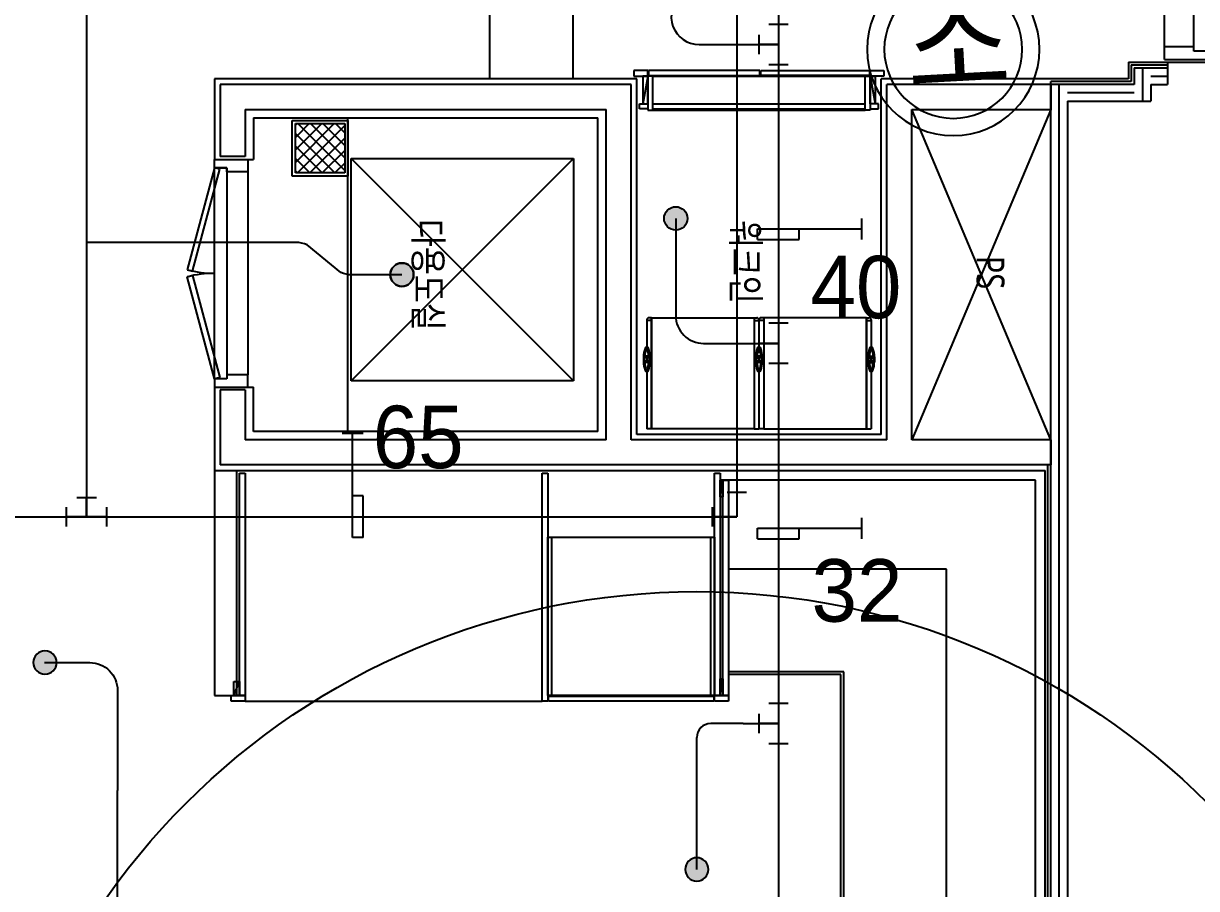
# Model space of a CAD drawing. Header units: millimetres. Extents: x 238075 to 303070, y -258150 to -205841.
# Drawn here: x 248345 to 252568, y -235596 to -232482 of the extents above; entities that cross this region are included whole.
import ezdxf
from ezdxf.enums import TextEntityAlignment as Align

# ---------------------------------------------------------------- set-up
doc = ezdxf.new("R2010")
doc.units = ezdxf.units.MM
doc.header["$LTSCALE"] = 200
for name, color, linetype in [('-소화(SP가지관)', 3, 'Continuous'), ('-소화(SP헤드하향)', 2, 'Continuous'), ('L1', 1, 'Continuous'), ('L2', 2, 'Continuous'), ('L4', 4, 'Continuous'), ('SP 배관  변경', 6, 'Continuous'), ('SP 후렉시블', 7, 'Continuous'), ('TEX', 3, 'Continuous'), ('소화기1.5', 7, 'Continuous'), ('아파트', 253, 'Continuous'), ('헤드반경1', 1, 'Continuous')]:
    doc.layers.add(name, color=color, linetype=linetype)
doc.styles.add('GHS1', font='Gulim.ttf')
doc.styles.add('돋움', font='Dotum.ttf')
doc.styles.add('맑은고딕', font='malgun.ttf', dxfattribs={"width": 0.8})
doc.linetypes.add('BATTING', pattern='A,0.0001,-0.1,[134,ltypeshp.shx,S=0.1,R=0,X=-0.1,Y=0],-0.2,[134,ltypeshp.shx,S=0.1,R=180,X=0.1,Y=0],-0.1', length=0.4001)

# ---------------------------------------------------------------- blocks, each defined once
blk = doc.blocks.new('A$C6D054328')
at = {"layer": 'L1', "color": 1}
blk.add_circle((0, 0), 155.2, dxfattribs=at)
at = {"layer": 'L2'}
blk.add_circle((0, 0), 124.2, dxfattribs=at)
at = {"layer": 'TEX', "style": 'GHS1'}
blk.add_text('소', height=150, dxfattribs=at).set_placement((-103, -65.7))
blk = doc.blocks.new('A$C39172136')
at = {"layer": '-소화(SP헤드하향)'}
blk.add_hatch(color=0, dxfattribs=at).paths.add_polyline_path([(0, -42, -1), (0, 42, -1)])
at = {"layer": '-소화(SP헤드하향)', "color": 0}
blk.add_circle((0, 0), 42, dxfattribs=at)
blk = doc.blocks.new('A$C4E9C0D0D')
at = {"layer": '-소화(SP헤드하향)'}
blk.add_hatch(color=0, dxfattribs=at).paths.add_polyline_path([(2642, 2600, -1), (2558, 2600, -1)])
at = {"layer": '-소화(SP헤드하향)', "color": 0}
blk.add_circle((2600, 2600, 0), 42, dxfattribs=at)
blk = doc.blocks.new('A$C78BA73EA')
for p, q in [((0.5, 5), (0.5, 0)), ((1, 5), (0.5, 5)), ((1, 5), (1, 3)), ((1, 3), (0.5, 3)), ((1, 0), (0, 0))]:
    blk.add_line(p, q)
blk = doc.blocks.new('A$C1978247E')
at = {"color": 0}
for p, q in [((-45.1, 90), (45.1, 90)), ((0, 0), (0, 90)), ((-93.8, -45.1), (-93.8, 45.1)), ((93.8, 0), (-93.8, 0)), ((93.8, -45.1), (93.8, 45.1))]:
    blk.add_line(p, q, dxfattribs=at)
blk = doc.blocks.new('A$C221D5E5E')
at = {"layer": '헤드반경1'}
blk.add_circle((0, 0), 2600, dxfattribs=at)
blk = doc.blocks.new('A$C476E3A35')
at = {"color": 0}
for p, q in [((112.5, 0), (0, 0)), ((0, 0), (0, -113.2)), ((112.5, 45.1), (112.5, -45.1)), ((-45.1, -113.2), (45.1, -113.2))]:
    blk.add_line(p, q, dxfattribs=at)

msp = doc.modelspace()

# ---------------------------------------------------------------- linework, layer by layer
at = {"layer": '-소화(SP가지관)', "color": 2, "ltscale": 0.25}
for p, q in [((250912.6, -231191.2, 54985.4), (250912.6, -234257.7, 54985.4)), ((251062.6, -232391.2, 54985.4), (251062.6, -236699.5, 54985.4)), ((248222.6, -234257.7, 54985.4), (250912.6, -234257.7, 54985.4))]:
    msp.add_line(p, q, dxfattribs=at)
at = {"layer": '-소화(SP가지관)', "color": 6}
for p, q in [((248572.6, -231236.3, 54985.4), (248572.6, -234257.7, 54985.4)), ((250936.4, -233633.7, 54985.4), (251062.6, -233633.7, 54985.4)), ((250935.7, -235002.4, 54985.4), (251062.6, -235002.4, 54985.4))]:
    msp.add_line(p, q, dxfattribs=at)
at = {"layer": '-소화(SP가지관)', "ltscale": 2}
for p, q in [((249095.5, -233270.3, 54985.4), (248572.6, -233270.3, 54985.4)), ((248683.7, -237649.3, 54985.4), (248683.7, -235243.1, 54985.4))]:
    msp.add_line(p, q, dxfattribs=at)
for p, q in [((250935.7, -235002.4, 54985.4), (250818.8, -235002.4, 54985.4)), ((250768.8, -235527.4, 54985.4), (250768.8, -235052.4, 54985.4))]:
    msp.add_line(p, q)
msp.add_arc((250818.8, -235052.4, 54985.4), 50, 90, 180)
at = {"layer": 'L4'}
for p, q in [((250022.6, -231451.2), (250022.6, -232681.2)), ((250322.6, -231451.2), (250322.6, -232681.2)), ((252452.6, -232566.2), (252452.6, -231596.2)), ((252557.6, -232566.2), (252557.6, -231596.2)), ((252557.6, -232566.2), (252452.6, -232566.2)), ((252452.6, -232611.2), (252452.6, -232566.2)), ((252557.6, -232581.2), (252557.6, -232566.2)), ((252452.6, -232611.2), (252602.6, -232611.2)), ((252602.6, -232581.2), (252557.6, -232581.2)), ((250592.6, -232651.2), (250542.6, -232651.2)), ((250542.6, -232651.2), (250542.6, -232671.2)), ((250592.6, -232671.2), (250592.6, -232651.2)), ((250995.6, -232651.2), (250594.7, -232651.2)), ((250594.7, -232651.2), (250594.7, -232669.2)), ((250995.6, -232669.2), (250995.6, -232651.2)), ((250997.6, -232671.2), (250997.6, -232651.2)), ((250999.6, -232669.2), (250999.6, -232651.2)), ((250999.6, -232651.2), (251390.6, -232651.2)), ((251390.6, -232651.2), (251390.6, -232669.2)), ((251392.6, -232651.2), (251442.6, -232651.2)), ((251392.6, -232671.2), (251392.6, -232651.2)), ((251442.6, -232651.2), (251442.6, -232671.2)), ((252322.6, -232621.2), (252462.6, -232621.2)), ((252322.6, -232621.2), (252322.6, -232681.2)), ((252332.6, -232631.2), (252462.6, -232631.2)), ((252332.6, -232631.2), (252332.6, -232691.2)), ((252342.6, -232641.2), (252462.6, -232641.2)), ((252342.6, -232641.2), (252342.6, -232701.2)), ((252372.6, -232641.2), (252372.6, -232761.2)), ((252462.6, -232621.2, 54985.4), (252602.6, -232621.2, 54985.4)), ((252462.6, -232621.2, 54985.4), (252462.6, -232701.2, 54985.4)), ((250552.6, -232681.2), (249032.6, -232681.2)), ((249032.6, -232681.2), (249032.6, -232971.2)), ((249052.6, -232701.2), (249052.6, -232961.2)), ((250532.6, -232701.2), (249052.6, -232701.2)), ((250532.6, -233981.2), (250532.6, -232701.2)), ((250542.6, -232671.2), (250592.6, -232671.2)), ((250552.6, -233961.2), (250552.6, -232681.2)), ((250592.6, -232671.2), (250574.6, -232771.2)), ((250592.6, -232671.2), (250574.6, -232671.2)), ((250574.6, -232671.2), (250574.6, -232771.2)), ((250610.6, -232671.2), (250592.6, -232671.2)), ((250592.6, -232671.2), (250592.6, -232794.2)), ((250592.6, -232771.2), (250592.6, -232671.2)), ((250594.7, -232669.2), (250995.6, -232669.2)), ((250610.6, -232671.2), (251374.6, -232671.2)), ((250610.6, -232794.2), (250610.6, -232671.2)), ((251390.6, -232669.2), (250999.6, -232669.2)), ((251374.6, -232671.2), (251392.6, -232671.2)), ((251374.6, -232794.2), (251374.6, -232671.2)), ((251392.6, -232671.2), (251410.6, -232771.2)), ((251392.6, -232671.2), (251392.6, -232794.2)), ((251392.6, -232671.2), (251410.6, -232671.2)), ((251392.6, -232771.2), (251392.6, -232671.2)), ((251442.6, -232671.2), (251392.6, -232671.2)), ((251410.6, -232671.2), (251410.6, -232771.2)), ((252322.6, -232681.2), (251432.6, -232681.2)), ((251432.6, -233961.2), (251432.6, -232681.2)), ((252042.6, -232701.2), (251452.6, -232701.2)), ((251452.6, -233981.2), (251452.6, -232701.2)), ((252332.6, -232691.2), (252042.6, -232691.2)), ((252042.6, -232701.2), (252042.6, -232691.2)), ((252042.6, -238466.2), (252042.6, -232701.2)), ((252042.6, -232701.2), (252042.6, -232791.2)), ((252342.6, -232701.2), (252042.6, -232701.2)), ((252072.6, -238466.2), (252072.6, -232701.2)), ((252402.6, -232671.2), (252462.6, -232671.2)), ((252402.6, -232701.2, 54985.4), (252462.6, -232701.2, 54985.4)), ((252402.6, -232701.2, 54985.4), (252402.6, -232761.2, 54985.4)), ((252342.6, -232731.2), (252102.6, -232731.2)), ((250562.6, -232789.2), (250562.6, -232771.2)), ((250562.6, -232771.2), (250592.6, -232771.2)), ((250574.6, -232771.2), (250592.6, -232771.2)), ((250592.6, -232771.2), (250592.6, -232789.2)), ((250610.6, -232771.2), (251374.6, -232771.2)), ((251422.6, -232771.2), (251392.6, -232771.2)), ((251392.6, -232771.2), (251392.6, -232789.2)), ((251410.6, -232771.2), (251392.6, -232771.2)), ((251422.6, -232789.2), (251422.6, -232771.2)), ((252102.6, -232761.2, 54985.4), (252102.6, -238471.2, 54985.4)), ((252102.6, -232761.2, 54985.4), (252402.6, -232761.2, 54985.4)), ((249142.6, -232791.2), (250442.6, -232791.2)), ((249142.6, -232791.2), (249142.6, -232961.2)), ((249172.6, -232821.2), (250412.6, -232821.2)), ((249172.6, -232821.2), (249172.6, -232971.2)), ((249512.6, -233951.2), (249512.6, -232821.2)), ((250412.6, -233951.2), (250412.6, -232821.2)), ((250442.6, -233981.2), (250442.6, -232791.2)), ((250592.6, -232789.2), (250562.6, -232789.2)), ((250592.6, -232794.2), (250610.6, -232794.2)), ((250610.6, -232789.2), (251374.6, -232789.2)), ((250610.6, -232794.2), (251374.6, -232794.2)), ((251392.6, -232794.2), (251374.6, -232794.2)), ((251392.6, -232789.2), (251422.6, -232789.2)), ((251542.6, -232791.2), (252042.6, -232791.2)), ((252042.6, -233981.2), (251542.6, -232791.2)), ((252042.6, -232791.2), (251542.6, -233981.2)), ((251542.6, -233981.2), (251542.6, -232791.2)), ((249312.6, -233031.2), (249312.6, -232831.2)), ((249312.6, -232831.2), (249512.6, -232831.2)), ((249323.9, -233020), (249323.9, -232842.5)), ((249323.9, -232842.5), (249501.4, -232842.5)), ((249463.7, -232842.5), (249323.9, -232982.2)), ((249418.8, -232842.5), (249323.9, -232937.3)), ((249373.9, -232842.5), (249323.9, -232892.4)), ((249329, -232842.5), (249323.9, -232847.5)), ((249501.4, -232849.6), (249331.1, -233020)), ((249333.2, -232842.5), (249501.4, -233010.7)), ((249378.1, -232842.5), (249501.4, -232965.8)), ((249423, -232842.5), (249501.4, -232920.9)), ((249467.9, -232842.5), (249501.4, -232876)), ((249501.4, -232842.5), (249501.4, -233020)), ((249512.6, -232831.2), (249512.6, -233031.2)), ((249323.9, -232878.1), (249465.7, -233020)), ((249501.4, -232894.5), (249376, -233020)), ((249323.9, -232923), (249420.8, -233020)), ((249501.4, -232939.4), (249420.9, -233020)), ((249032.6, -233001.2), (249032.6, -232971.2)), ((249032.6, -232971.2), (249152.6, -232971.2)), ((249142.6, -232961.2), (249052.6, -232961.2)), ((249152.6, -232971.2), (249172.6, -232971.2)), ((249152.6, -232971.2), (249152.6, -233016.2)), ((249323.9, -232967.9), (249375.9, -233020)), ((249501.4, -232984.4), (249465.8, -233020)), ((249524.8, -232968.1, 0), (250324.8, -233768.1, 0)), ((250324.8, -232968.1, 0), (249524.8, -233768.1, 0)), ((249524.8, -233768.1, 0), (249524.8, -232968.1, 0)), ((249524.8, -232968.1, 0), (250324.8, -232968.1, 0)), ((250324.8, -232968.1, 0), (250324.8, -233768.1, 0)), ((249032.6, -233001.2), (248934.3, -233368.3)), ((248953.6, -233373.5), (249052, -233006.4)), ((249052, -233006.4), (249032.6, -233001.2)), ((249077.6, -233001.2), (249032.6, -233001.2)), ((249032.6, -233761.2), (249032.6, -233001.2)), ((249032.6, -233001.2), (249077.6, -233001.2)), ((249077.6, -233016.2), (249077.6, -233001.2)), ((249077.6, -233001.2), (249077.6, -233761.2)), ((249152.6, -233016.2), (249077.6, -233016.2)), ((249152.6, -233016.2), (249152.6, -233746.2)), ((249512.6, -233031.2), (249312.6, -233031.2)), ((249323.9, -233012.8), (249331, -233020)), ((249501.4, -233020), (249323.9, -233020)), ((248934.3, -233368.3), (248953.6, -233373.5)), ((248934.3, -233394.2), (248953.6, -233389)), ((249032.6, -233761.2), (248934.3, -233394.2)), ((248953.6, -233389), (249052, -233756)), ((250605.6, -233541.2), (250596.6, -233541.2)), ((250605.6, -233941.2), (250605.6, -233541.2)), ((250605.6, -233541.2), (250975.6, -233541.2)), ((250605.6, -233541.2), (250605.6, -233941.2)), ((250975.6, -233541.2), (250975.6, -233941.2)), ((250975.6, -233541.2), (250984.6, -233541.2)), ((250975.6, -233541.2), (250975.6, -233941.2)), ((251009.6, -233541.2), (251000.6, -233541.2)), ((251009.6, -233541.2), (251009.6, -233941.2)), ((251379.6, -233541.2), (251009.6, -233541.2)), ((251009.6, -233541.2), (251009.6, -233941.2)), ((251379.6, -233541.2), (251388.6, -233541.2)), ((251379.6, -233541.2), (251379.6, -233941.2)), ((251379.6, -233941.2), (251379.6, -233541.2)), ((250588.6, -233549.2), (250588.6, -233649.2)), ((250605.6, -233551.2), (250588.6, -233551.2)), ((250975.6, -233551.2), (250992.6, -233551.2)), ((250992.6, -233549.2), (250992.6, -233649.2)), ((250992.6, -233549.2), (250992.6, -233649.2)), ((251009.6, -233551.2), (250992.6, -233551.2)), ((251379.6, -233551.2), (251396.6, -233551.2)), ((251396.6, -233549.2), (251396.6, -233649.2)), ((250588.6, -233647.7), (250588.6, -233651.2)), ((250992.6, -233647.7), (250992.6, -233651.2)), ((251396.7, -233647.7), (251396.7, -233651.2)), ((250577.1, -233682), (250577.1, -233700.4)), ((250578.6, -233682), (250578.6, -233700.4)), ((250580.6, -233682), (250582.1, -233682)), ((250580.6, -233700.4), (250582.1, -233700.4)), ((250595.4, -233680), (250581.8, -233680)), ((250595.4, -233702.4), (250581.8, -233702.4)), ((250582.1, -233685.7), (250582.1, -233682)), ((250584.1, -233685.7), (250582.1, -233685.7)), ((250584.1, -233696.7), (250582.1, -233696.7)), ((250582.1, -233696.7), (250582.1, -233700.4)), ((250587.6, -233682), (250584.1, -233682)), ((250587.6, -233700.4), (250584.1, -233700.4)), ((250587.1, -233684.5), (250587.6, -233684.5)), ((250587.1, -233685.7), (250587.1, -233684.5)), ((250587.1, -233684.5), (250587.6, -233684.5)), ((250587.1, -233685.7), (250587.1, -233684.5)), ((250587.1, -233685.7), (250587.6, -233685.7)), ((250587.1, -233685.7), (250587.6, -233685.7)), ((250587.1, -233696.7), (250587.6, -233696.7)), ((250587.1, -233696.7), (250587.1, -233697.9)), ((250587.1, -233696.7), (250587.6, -233696.7)), ((250587.1, -233696.7), (250587.1, -233697.9)), ((250587.1, -233697.9), (250587.6, -233697.9)), ((250587.1, -233697.9), (250587.6, -233697.9)), ((250587.6, -233684.5), (250587.6, -233682)), ((250587.6, -233684.5), (250587.6, -233682)), ((250587.6, -233685.7), (250587.6, -233696.7)), ((250589.6, -233691.2), (250587.6, -233691.2)), ((250587.6, -233697.9), (250587.6, -233700.4)), ((250587.6, -233697.9), (250587.6, -233700.4)), ((250593.1, -233681.9), (250589.6, -233681.9)), ((250589.6, -233684.5), (250589.6, -233681.9)), ((250590.1, -233684.5), (250589.6, -233684.5)), ((250590.1, -233684.5), (250589.6, -233684.5)), ((250590.1, -233685.7), (250589.6, -233685.7)), ((250590.1, -233685.7), (250589.6, -233685.7)), ((250589.6, -233685.7), (250589.6, -233696.7)), ((250590.1, -233696.7), (250589.6, -233696.7)), ((250590.1, -233696.7), (250589.6, -233696.7)), ((250590.1, -233697.9), (250589.6, -233697.9)), ((250589.6, -233697.9), (250589.6, -233700.4)), ((250590.1, -233697.9), (250589.6, -233697.9)), ((250593.1, -233700.4), (250589.6, -233700.4)), ((250590.1, -233685.7), (250590.1, -233684.5)), ((250590.1, -233685.7), (250590.1, -233684.5)), ((250590.1, -233696.7), (250590.1, -233697.9)), ((250590.1, -233696.7), (250590.1, -233697.9)), ((250595.1, -233685.7), (250593.1, -233685.7)), ((250595.1, -233696.7), (250593.1, -233696.7)), ((250595.1, -233685.7), (250595.1, -233682)), ((250595.1, -233682), (250596.6, -233682)), ((250596.6, -233682), (250595.1, -233682)), ((250595.1, -233696.7), (250595.1, -233700.4)), ((250595.1, -233700.4), (250596.6, -233700.4)), ((250596.6, -233700.4), (250595.1, -233700.4)), ((250598.6, -233682), (250598.6, -233700.4)), ((250600.1, -233682), (250600.1, -233700.4)), ((250981.1, -233682), (250981.1, -233700.4)), ((250982.6, -233682), (250982.6, -233700.4)), ((250984.6, -233682), (250986.1, -233682)), ((250984.6, -233700.4), (250986.1, -233700.4)), ((250999.4, -233680), (250985.8, -233680)), ((250999.4, -233702.4), (250985.8, -233702.4)), ((250986.1, -233685.7), (250986.1, -233682)), ((250988.1, -233685.7), (250986.1, -233685.7)), ((250988.1, -233696.7), (250986.1, -233696.7)), ((250986.1, -233696.7), (250986.1, -233700.4)), ((250991.6, -233682), (250988.1, -233682)), ((250991.6, -233700.4), (250988.1, -233700.4)), ((250991.1, -233684.5), (250991.6, -233684.5)), ((250991.1, -233685.7), (250991.1, -233684.5)), ((250991.1, -233684.5), (250991.6, -233684.5)), ((250991.1, -233685.7), (250991.1, -233684.5)), ((250991.1, -233685.7), (250991.6, -233685.7)), ((250991.1, -233685.7), (250991.6, -233685.7)), ((250991.1, -233696.7), (250991.6, -233696.7)), ((250991.1, -233696.7), (250991.1, -233697.9)), ((250991.1, -233696.7), (250991.6, -233696.7)), ((250991.1, -233696.7), (250991.1, -233697.9)), ((250991.1, -233697.9), (250991.6, -233697.9)), ((250991.1, -233697.9), (250991.6, -233697.9)), ((250991.6, -233684.5), (250991.6, -233682)), ((250991.6, -233684.5), (250991.6, -233682)), ((250991.6, -233685.7), (250991.6, -233696.7)), ((250993.6, -233691.2), (250991.6, -233691.2)), ((250991.6, -233697.9), (250991.6, -233700.4)), ((250991.6, -233697.9), (250991.6, -233700.4)), ((250997.1, -233681.9), (250993.6, -233681.9)), ((250993.6, -233684.5), (250993.6, -233681.9)), ((250994.1, -233684.5), (250993.6, -233684.5)), ((250994.1, -233684.5), (250993.6, -233684.5)), ((250994.1, -233685.7), (250993.6, -233685.7)), ((250994.1, -233685.7), (250993.6, -233685.7)), ((250993.6, -233685.7), (250993.6, -233696.7)), ((250994.1, -233696.7), (250993.6, -233696.7)), ((250994.1, -233696.7), (250993.6, -233696.7)), ((250994.1, -233697.9), (250993.6, -233697.9)), ((250993.6, -233697.9), (250993.6, -233700.4)), ((250994.1, -233697.9), (250993.6, -233697.9)), ((250997.1, -233700.4), (250993.6, -233700.4)), ((250994.1, -233685.7), (250994.1, -233684.5)), ((250994.1, -233685.7), (250994.1, -233684.5)), ((250994.1, -233696.7), (250994.1, -233697.9)), ((250994.1, -233696.7), (250994.1, -233697.9)), ((250999.1, -233685.7), (250997.1, -233685.7)), ((250999.1, -233696.7), (250997.1, -233696.7)), ((250999.1, -233685.7), (250999.1, -233682)), ((250999.1, -233682), (251000.6, -233682)), ((251000.6, -233682), (250999.1, -233682)), ((250999.1, -233696.7), (250999.1, -233700.4)), ((250999.1, -233700.4), (251000.6, -233700.4)), ((251000.6, -233700.4), (250999.1, -233700.4)), ((251002.6, -233682), (251002.6, -233700.4)), ((251004.1, -233682), (251004.1, -233700.4)), ((251385.1, -233682), (251385.1, -233700.4)), ((251386.6, -233682), (251386.6, -233700.4)), ((251390.1, -233682), (251388.6, -233682)), ((251388.6, -233682), (251390.1, -233682)), ((251390.1, -233700.4), (251388.6, -233700.4)), ((251388.6, -233700.4), (251390.1, -233700.4)), ((251389.8, -233680), (251403.4, -233680)), ((251389.8, -233702.4), (251403.4, -233702.4)), ((251390.1, -233685.7), (251390.1, -233682)), ((251390.1, -233685.7), (251392.1, -233685.7)), ((251390.1, -233696.7), (251390.1, -233700.4)), ((251390.1, -233696.7), (251392.1, -233696.7)), ((251392.1, -233681.9), (251395.6, -233681.9)), ((251392.1, -233700.4), (251395.6, -233700.4)), ((251395.1, -233685.7), (251395.1, -233684.5)), ((251395.1, -233684.5), (251395.6, -233684.5)), ((251395.1, -233685.7), (251395.1, -233684.5)), ((251395.1, -233684.5), (251395.6, -233684.5)), ((251395.1, -233685.7), (251395.6, -233685.7)), ((251395.1, -233685.7), (251395.6, -233685.7)), ((251395.1, -233696.7), (251395.1, -233697.9)), ((251395.1, -233696.7), (251395.6, -233696.7)), ((251395.1, -233696.7), (251395.1, -233697.9)), ((251395.1, -233696.7), (251395.6, -233696.7)), ((251395.1, -233697.9), (251395.6, -233697.9)), ((251395.1, -233697.9), (251395.6, -233697.9)), ((251395.6, -233684.5), (251395.6, -233681.9)), ((251395.6, -233685.7), (251395.6, -233696.7)), ((251395.6, -233691.2), (251397.6, -233691.2)), ((251395.6, -233697.9), (251395.6, -233700.4)), ((251397.6, -233684.5), (251397.6, -233682)), ((251397.6, -233682), (251401.1, -233682)), ((251397.6, -233684.5), (251397.6, -233682)), ((251398.1, -233684.5), (251397.6, -233684.5)), ((251398.1, -233684.5), (251397.6, -233684.5)), ((251398.1, -233685.7), (251397.6, -233685.7)), ((251398.1, -233685.7), (251397.6, -233685.7)), ((251397.6, -233685.7), (251397.6, -233696.7)), ((251398.1, -233696.7), (251397.6, -233696.7)), ((251398.1, -233696.7), (251397.6, -233696.7)), ((251398.1, -233697.9), (251397.6, -233697.9)), ((251397.6, -233697.9), (251397.6, -233700.4)), ((251398.1, -233697.9), (251397.6, -233697.9)), ((251397.6, -233697.9), (251397.6, -233700.4)), ((251397.6, -233700.4), (251401.1, -233700.4)), ((251398.1, -233685.7), (251398.1, -233684.5)), ((251398.1, -233685.7), (251398.1, -233684.5)), ((251398.1, -233696.7), (251398.1, -233697.9)), ((251398.1, -233696.7), (251398.1, -233697.9)), ((251401.1, -233685.7), (251403.1, -233685.7)), ((251401.1, -233696.7), (251403.1, -233696.7)), ((251404.6, -233682), (251403.1, -233682)), ((251403.1, -233685.7), (251403.1, -233682)), ((251403.1, -233696.7), (251403.1, -233700.4)), ((251404.6, -233700.4), (251403.1, -233700.4)), ((251406.6, -233682), (251406.6, -233700.4)), ((251408.1, -233682), (251408.1, -233700.4)), ((249052, -233756), (249032.6, -233761.2)), ((249152.6, -233746.2), (249077.6, -233746.2)), ((249077.6, -233746.2), (249077.6, -233761.2)), ((249152.6, -233791.2), (249152.6, -233746.2)), ((250588.6, -233731.2), (250588.6, -233734.7)), ((250588.6, -233733.2), (250588.6, -233941.2)), ((250992.6, -233731.2), (250992.6, -233734.7)), ((250992.6, -233733.2), (250992.6, -233941.2)), ((250992.6, -233733.2), (250992.6, -233941.2)), ((251396.6, -233731.2), (251396.6, -233734.7)), ((251396.6, -233733.2), (251396.6, -233941.2)), ((249032.6, -233761.2), (249032.6, -233791.2)), ((249077.6, -233761.2), (249032.6, -233761.2)), ((249077.6, -233761.2), (249032.6, -233761.2)), ((249032.6, -233791.2), (249032.6, -234091.2)), ((249032.6, -233791.2), (249152.6, -233791.2)), ((249152.6, -233791.2), (249172.6, -233791.2)), ((249172.6, -233951.2), (249172.6, -233791.2)), ((250324.8, -233768.1, 0), (249524.8, -233768.1, 0)), ((249052.6, -233801.2), (249052.6, -234071.2)), ((249142.6, -233801.2), (249052.6, -233801.2)), ((249142.6, -233801.2), (249142.6, -233981.2)), ((250412.6, -233951.2), (249172.6, -233951.2)), ((251432.6, -233961.2), (250552.6, -233961.2)), ((250605.6, -233941.2), (250588.6, -233941.2)), ((250975.6, -233941.2), (250605.6, -233941.2)), ((250975.6, -233941.2), (250992.6, -233941.2)), ((251009.6, -233941.2), (250992.6, -233941.2)), ((251009.6, -233941.2), (251379.6, -233941.2)), ((251379.6, -233941.2), (251396.6, -233941.2)), ((250442.6, -233981.2), (249142.6, -233981.2)), ((251452.6, -233981.2), (250532.6, -233981.2)), ((252042.6, -233981.2), (251542.6, -233981.2)), ((252042.6, -233981.2), (252042.6, -234071.2)), ((249032.6, -234091.2), (252022.6, -234091.2)), ((249032.6, -234091.2), (249032.6, -234901.2)), ((252042.6, -234071.2), (249052.6, -234071.2)), ((249112.6, -234901.2), (249112.6, -234091.2)), ((252022.6, -238466.2), (252022.6, -234091.2)), ((252032.6, -238466.2), (252032.6, -234071.2)), ((252042.6, -234071.2), (252042.6, -234071.2)), ((249122.6, -234101.2), (249142.6, -234101.2)), ((249122.6, -234901.2), (249122.6, -234101.2)), ((249142.6, -234101.2), (249142.6, -234901.2)), ((250212.6, -234101.2), (250232.6, -234101.2)), ((250212.6, -234921.2), (250212.6, -234101.2)), ((250232.6, -234101.2), (250232.6, -234921.2)), ((250832.6, -234101.2), (250852.6, -234101.2)), ((250832.6, -234901.2), (250832.6, -234101.2)), ((250852.6, -234101.2), (250852.6, -234901.2)), ((251987.6, -234126.2), (250852.6, -234126.2)), ((250852.6, -234186.2), (250862.6, -234126.2)), ((250852.6, -234186.2), (250852.6, -234126.2)), ((250852.6, -234126.2), (250862.6, -234126.2)), ((250862.6, -234126.2), (250862.6, -234186.2)), ((250862.6, -234126.2), (250882.6, -234126.2)), ((250862.6, -234901.2), (250862.6, -234126.2)), ((250882.6, -234126.2), (250882.6, -234901.2)), ((251987.6, -238426.2), (251987.6, -234126.2)), ((250862.6, -234186.2), (250852.6, -234186.2)), ((250232.6, -234901.2), (250232.6, -234331.2)), ((250232.6, -234331.2), (250832.6, -234331.2)), ((250247.6, -234901.2), (250247.6, -234331.2)), ((250817.6, -234331.2), (250817.6, -234901.2)), ((250832.6, -234331.2), (250832.6, -234901.2)), ((251667.6, -234446.2), (250882.6, -234446.2)), ((251667.6, -238206.2), (251667.6, -234446.2)), ((249102.6, -234901.2), (249122.6, -234851.2)), ((249102.6, -234851.2), (249122.6, -234851.2)), ((249102.6, -234901.2), (249102.6, -234851.2)), ((249122.6, -234851.2), (249122.6, -234901.2)), ((250852.6, -234901.2), (250862.6, -234841.2)), ((250852.6, -234901.2), (250852.6, -234841.2)), ((250852.6, -234841.2), (250862.6, -234841.2)), ((250862.6, -234841.2), (250862.6, -234901.2)), ((251297.6, -234816.2), (250882.6, -234816.2)), ((251287.6, -234826.2), (250882.6, -234826.2)), ((251287.6, -237826.2), (251287.6, -234826.2)), ((251297.6, -237836.2), (251297.6, -234816.2)), ((249032.6, -234901.2), (249112.6, -234901.2)), ((249092.6, -234921.2), (249092.6, -234901.2)), ((249092.6, -234901.2), (249142.6, -234901.2)), ((249142.6, -234921.2), (249092.6, -234921.2)), ((249122.6, -234901.2), (249102.6, -234901.2)), ((249142.6, -234901.2), (249122.6, -234901.2)), ((249142.6, -234901.2), (249142.6, -234921.2)), ((249142.6, -234921.2), (250212.6, -234921.2)), ((249142.6, -234921.2), (250212.6, -234921.2)), ((250232.6, -234921.2), (250212.6, -234921.2)), ((250832.6, -234901.2), (250232.6, -234901.2)), ((250234.6, -234921.2), (250234.6, -234903.2)), ((250234.6, -234903.2), (250830.6, -234903.2)), ((250830.6, -234921.2), (250234.6, -234921.2)), ((250830.6, -234903.2), (250830.6, -234921.2)), ((250832.6, -234921.2), (250832.6, -234901.2)), ((250832.6, -234901.2), (250882.6, -234901.2)), ((250852.6, -234901.2), (250832.6, -234901.2)), ((250882.6, -234921.2), (250832.6, -234921.2)), ((250862.6, -234901.2), (250852.6, -234901.2)), ((250882.6, -234901.2), (250862.6, -234901.2)), ((250882.6, -234901.2), (250882.6, -234921.2))]:
    msp.add_line(p, q, dxfattribs=at)
at = {"layer": 'L4', "extrusion": (0, 4e-16, -1)}
for p, q in [((250583.9, -233685.7), (250584.1, -233685.7)), ((250584.1, -233685.7), (250584.1, -233682)), ((250584.1, -233685.7), (250584.1, -233682)), ((250593.1, -233685.7), (250593.1, -233681.9)), ((250593.1, -233685.7), (250593.1, -233682)), ((250987.9, -233685.7), (250988.1, -233685.7)), ((250988.1, -233685.7), (250988.1, -233682)), ((250988.1, -233685.7), (250988.1, -233682)), ((250997.1, -233685.7), (250997.1, -233681.9)), ((250997.1, -233685.7), (250997.1, -233682)), ((251392.1, -233685.7), (251392.1, -233681.9)), ((251392.1, -233685.7), (251392.1, -233682)), ((251401.1, -233685.7), (251401.1, -233682)), ((251401.1, -233685.7), (251401.1, -233682)), ((251401.3, -233685.7), (251401.1, -233685.7))]:
    msp.add_line(p, q, dxfattribs=at)
at = {"layer": 'L4', "extrusion": (0, -4e-16, -1)}
for p, q in [((250583.9, -233696.7), (250584.1, -233696.7)), ((250584.1, -233696.7), (250584.1, -233700.4)), ((250584.1, -233696.7), (250584.1, -233700.4)), ((250593.1, -233696.7), (250593.1, -233700.4)), ((250593.1, -233696.7), (250593.1, -233700.4)), ((250987.9, -233696.7), (250988.1, -233696.7)), ((250988.1, -233696.7), (250988.1, -233700.4)), ((250988.1, -233696.7), (250988.1, -233700.4)), ((250997.1, -233696.7), (250997.1, -233700.4)), ((250997.1, -233696.7), (250997.1, -233700.4)), ((251392.1, -233696.7), (251392.1, -233700.4)), ((251392.1, -233696.7), (251392.1, -233700.4)), ((251401.1, -233696.7), (251401.1, -233700.4)), ((251401.3, -233696.7), (251401.1, -233696.7)), ((251401.1, -233696.7), (251401.1, -233700.4))]:
    msp.add_line(p, q, dxfattribs=at)
at = {"layer": 'L4'}
for centre, radius, start, end in [((249032.6, -233001.2), 380, 255, 270), ((249032.6, -233761.2), 380, 90, 105), ((250596.6, -233549.2), 8, 90, 180), ((250984.6, -233549.2), 8, 0, 90), ((251000.6, -233549.2), 8, 90, 180), ((251388.6, -233549.2), 8, 0, 90), ((250658.2, -233681), 81.1, 159.1145, 180.6784), ((250658.2, -233681), 79.6, 158.7492, 180.6846), ((250658.6, -233681.1), 78, 158.8199, 180.6195), ((250658.6, -233681.1), 76.8, 158.8522, 179.125), ((250658.6, -233681.1), 76.8, 158.8522, 179.125), ((250588.6, -233654.2), 6.5, 89.9062, 161.3201), ((250588.6, -233654.2), 5, 89.8723, 156.172), ((250588.6, -233654.2), 3, 24.7251, 155.2749), ((250588.6, -233654.2), 1.8, 25.7463, 154.2537), ((250588.6, -233654.2), 6.5, 18.6799, 90.0938), ((250588.6, -233654.2), 5, 23.828, 90.1277), ((250518.6, -233681.2), 76.8, 0.9208, 21.1905), ((250518.6, -233681.2), 78, 359.4226, 21.2193), ((250519, -233681.1), 79.6, 359.3564, 21.2891), ((250519, -233681.1), 81.1, 359.3625, 20.9237), ((251062.2, -233681), 81.1, 159.1145, 180.6784), ((251062.2, -233681), 79.6, 158.7492, 180.6846), ((251062.6, -233681.1), 78, 158.8199, 180.6195), ((251062.6, -233681.1), 76.8, 158.8522, 179.125), ((251062.6, -233681.1), 76.8, 158.8522, 179.125), ((250992.6, -233654.2), 6.5, 89.9062, 161.3201), ((250992.6, -233654.2), 5, 89.8723, 156.172), ((250992.6, -233654.2), 3, 24.7251, 155.2749), ((250992.6, -233654.2), 1.8, 25.7463, 154.2537), ((250992.6, -233654.2), 6.5, 18.6799, 90.0938), ((250992.6, -233654.2), 5, 23.828, 90.1277), ((250922.6, -233681.2), 76.8, 0.9208, 21.1905), ((250922.6, -233681.2), 78, 359.4226, 21.2193), ((250923, -233681.1), 79.6, 359.3564, 21.2891), ((250923, -233681.1), 81.1, 359.3625, 20.9237), ((251466.2, -233681.1), 81.1, 159.0763, 180.6375), ((251466.2, -233681.1), 79.6, 158.7109, 180.6436), ((251466.7, -233681.2), 78, 158.7807, 180.5774), ((251466.7, -233681.2), 76.8, 158.8095, 179.0792), ((251396.6, -233654.2), 6.5, 89.9062, 161.3201), ((251396.6, -233654.2), 5, 89.8723, 156.172), ((251396.7, -233654.2), 3, 24.7251, 155.2749), ((251396.7, -233654.2), 1.8, 25.7463, 154.2537), ((251396.7, -233654.2), 6.5, 18.6799, 90.0938), ((251396.7, -233654.2), 5, 23.828, 90.1277), ((251326.7, -233681.1), 76.8, 0.875, 21.1478), ((251326.7, -233681.1), 76.8, 0.875, 21.1478), ((251326.6, -233681.1), 78, 359.3805, 21.1801), ((251327.1, -233681), 79.6, 359.3154, 21.2508), ((251327.1, -233681), 81.1, 359.3216, 20.8855), ((250658.2, -233701.4), 81.1, 179.342, 200.9046), ((250658.2, -233701.4), 79.6, 179.3359, 201.2699), ((250658.6, -233701.2), 78, 179.4016, 201.1997), ((250658.6, -233701.2), 76.8, 180.8979, 201.1692), ((250658.6, -233701.2), 76.8, 180.8979, 201.1692), ((250518.6, -233701.2), 76.8, 338.8308, 359.1021), ((250518.6, -233701.2), 78, 338.8003, 0.5984), ((250519, -233701.4), 79.6, 338.7301, 0.6641), ((250519, -233701.4), 81.1, 339.0954, 0.658), ((251062.2, -233701.4), 81.1, 179.342, 200.9046), ((251062.2, -233701.4), 79.6, 179.3359, 201.2699), ((251062.6, -233701.2), 78, 179.4016, 201.1997), ((251062.6, -233701.2), 76.8, 180.8979, 201.1692), ((251062.6, -233701.2), 76.8, 180.8979, 201.1692), ((250922.6, -233701.2), 76.8, 338.8308, 359.1021), ((250922.6, -233701.2), 78, 338.8003, 0.5984), ((250923, -233701.4), 79.6, 338.7301, 0.6641), ((250923, -233701.4), 81.1, 339.0954, 0.658), ((251466.2, -233701.4), 81.1, 179.342, 200.9046), ((251466.2, -233701.4), 79.6, 179.3359, 201.2699), ((251466.6, -233701.2), 78, 179.4016, 201.1997), ((251466.6, -233701.2), 76.8, 180.8979, 201.1692), ((251326.6, -233701.2), 76.8, 338.8308, 359.1021), ((251326.6, -233701.2), 76.8, 338.8308, 359.1021), ((251326.6, -233701.2), 78, 338.8003, 0.5984), ((251327, -233701.4), 79.6, 338.7301, 0.6641), ((251327, -233701.4), 81.1, 339.0954, 0.658), ((250588.6, -233728.2), 6.5, 198.6799, 270.0938), ((250588.6, -233728.2), 5, 203.828, 270.1277), ((250588.6, -233728.2), 3, 204.7251, 335.2749), ((250588.6, -233728.2), 1.8, 205.7463, 334.2537), ((250588.6, -233728.2), 5, 269.8723, 336.172), ((250588.6, -233728.2), 6.5, 269.9062, 341.3201), ((250992.6, -233728.2), 6.5, 198.6799, 270.0938), ((250992.6, -233728.2), 5, 203.828, 270.1277), ((250992.6, -233728.2), 3, 204.7251, 335.2749), ((250992.6, -233728.2), 1.8, 205.7463, 334.2537), ((250992.6, -233728.2), 5, 269.8723, 336.172), ((250992.6, -233728.2), 6.5, 269.9062, 341.3201), ((251396.6, -233728.2), 6.5, 198.6799, 270.0938), ((251396.6, -233728.2), 5, 203.828, 270.1277), ((251396.6, -233728.2), 3, 204.7251, 335.2749), ((251396.6, -233728.2), 1.8, 205.7463, 334.2537), ((251396.7, -233728.2), 5, 269.8723, 336.172), ((251396.7, -233728.2), 6.5, 269.9062, 341.3201)]:
    msp.add_arc(centre, radius, start, end, dxfattribs=at)
at = {"layer": 'SP 배관  변경'}
msp.add_line((250929, -232557.7, 54985.4), (251062.6, -232557.7, 54985.4), dxfattribs=at)
at = {"layer": 'SP 후렉시블', "color": 6, "linetype": 'BATTING', "ltscale": 5, "elevation": 54985.4}
msp.add_lwpolyline([(250811.2, -232066.3), (250811.9, -232249.8, -0.220631), (250776.8, -232326.3), (250711.9, -232381.6, 0.697236), (250776.8, -232557.7), (250929, -232557.7), (250959, -232557.7)], format="xyb", dxfattribs=at)
at = {"layer": 'SP 후렉시블', "linetype": 'BATTING', "ltscale": 5, "elevation": 54985.4}
for points in [[(250693.1, -233183.7), (250693.1, -233533.7, 0.414214), (250793.1, -233633.7), (250936.4, -233633.7), (250966.4, -233633.7)], [(249707.6, -233386.2), (249527.1, -233386.8, -0.103366), (249487, -233378.6), (249366, -233278.6, 0.102535), (249326.2, -233270.3), (249095.5, -233270.3), (249065.5, -233270.3)], [(248420.3, -234782.7), (248583.7, -234782.7, -0.414214), (248683.7, -234882.7), (248683.7, -235213.1), (248683.7, -235243.1)]]:
    msp.add_lwpolyline(points, format="xyb", dxfattribs=at)
at = {"layer": '아파트'}
msp.add_circle((263075.4, -230841.1, 54985.4), 25000, dxfattribs=at)

# ---------------------------------------------------------------- block references
at = {"layer": '-소화(SP가지관)', "color": 2, "ltscale": 0.25}
for name, p, xscale, yscale, zscale, rotation in [('A$C1978247E', (251062.6, -232557.7, 54985.4), 0.773119999980927, 0.773119999980927, 0.773119999980927, 90.00000000000006), ('A$C1978247E', (251062.6, -233633.7, 54985.4), 0.773119999980927, 0.773119999980927, 0.773119999980927, 90.00000000000006), ('A$C476E3A35', (250912.6, -234257.7, 54985.4), -0.7731199999823013, 0.7731199999823013, 0.7731199999823013, 269.9999999946811), ('A$C1978247E', (251062.6, -235002.4, 54985.4), 0.773119999980927, 0.773119999980927, 0.773119999980927, 90.00000000000006)]:
    msp.add_blockref(name, p, dxfattribs=dict(at, xscale=xscale, yscale=yscale, zscale=zscale, rotation=rotation))
at = {"layer": '-소화(SP가지관)', "color": 2, "ltscale": 0.25, "xscale": 0.773119999980927, "yscale": 0.773119999980927, "zscale": 0.773119999980927}
msp.add_blockref('A$C1978247E', (248572.6, -234257.7, 54985.4), dxfattribs=at)
at = {"layer": '-소화(SP헤드하향)', "ltscale": 0.2, "rotation": 270}
msp.add_blockref('A$C39172136', (250693.1, -233183.7, 54985.4), dxfattribs=at)
at = {"layer": '-소화(SP헤드하향)', "ltscale": 0.2}
msp.add_blockref('A$C39172136', (249707.6, -233386.2, 54985.4), dxfattribs=at)
at = {"layer": '-소화(SP헤드하향)', "color": 12, "ltscale": 0.2, "xscale": -1}
msp.add_blockref('A$C39172136', (249707.6, -233386.2, 54985.4), dxfattribs=at)
at = {"layer": '-소화(SP헤드하향)', "ltscale": 0.2, "xscale": -1}
for name, p, rotation in [('A$C39172136', (248422.6, -234782.7, 54985.4), 180), ('A$C4E9C0D0D', (253368.8, -238127.4, 54985.4), 359.9999999986026)]:
    msp.add_blockref(name, p, dxfattribs=dict(at, rotation=rotation))
at = {"layer": '-소화(SP헤드하향)', "color": 12, "ltscale": 0.2, "xscale": -1, "rotation": 180}
msp.add_blockref('A$C39172136', (248422.6, -234782.7, 54985.4), dxfattribs=at)
at = {"xscale": -75, "yscale": 75, "zscale": 75}
for p, rotation in [((251362.6, -233184.1, 54985.4), 90.00000000004994), ((249492.6, -233957.7, 54985.4), 180), ((251362.6, -234261.8, 54985.4), 90.00000000004994)]:
    msp.add_blockref('A$C78BA73EA', p, dxfattribs=dict(at, rotation=rotation))
at = {"layer": '소화기1.5', "xscale": -1.999999999999999, "yscale": 1.999999999999999, "zscale": 2, "rotation": 3.099144874120856}
msp.add_blockref('A$C6D054328', (251692.1, -232575, 54985.4), dxfattribs=at)
at = {"layer": '헤드반경1', "rotation": 331.1402425143963}
msp.add_blockref('A$C221D5E5E', (250768.8, -237127.4, 54985.4), dxfattribs=at)

# ---------------------------------------------------------------- texts
at = {"layer": 'L4', "style": '맑은고딕', "width": 0.8}
for s, p in [('다용도실', (249801.5, -233386.7)), ('워크인', (250944.9, -233340.1)), ('PS', (251826.2, -233378.4, 0))]:
    msp.add_text(s, height=100, rotation=270, dxfattribs=at).set_placement(p, align=Align.MIDDLE_CENTER)
at = {"layer": 'TEX', "style": '돋움'}
for s, p in [('40', (251177.9, -233543.3, 54985.4)), ('65', (249602.1, -234082.9, 54985.4)), ('32', (251181.8, -234635.5, 54985.4))]:
    msp.add_text(s, height=225, dxfattribs=at).set_placement(p)

doc.saveas('drawing.dxf')
